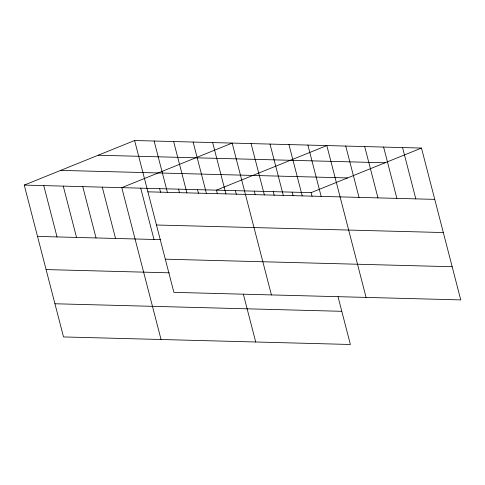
<?xml version="1.0" encoding="UTF-8"?>
<svg xmlns="http://www.w3.org/2000/svg" width="485" height="485" viewBox="0 0 485 485"><rect width="100%" height="100%" fill="white"/><g stroke="black" fill="none" stroke-linecap="round" stroke-linejoin="round"><path stroke-width="0.73" d="M338.039 296.765L350.382 344.483L63.517 336.936L24.25 185.094L134.618 140.517L421.483 148.064L460.75 299.906L173.891 292.358L134.618 140.517M24.25 185.094L311.109 192.642L421.483 148.064M98.2 155.23L385.06 162.778M60.673 170.381L347.533 177.928M147.889 191.83L434.754 199.377M156.473 225.004L443.332 232.551M37.521 236.407L160.802 239.651M165.312 259.184L452.172 266.732M46.099 269.581L169.38 272.825M54.938 303.762L341.798 311.309M402.55 147.567L415.821 198.88M383.617 147.07L396.888 198.383M364.684 146.573L377.954 197.886M345.75 146.076L359.021 197.389M366.084 297.414L326.817 145.573L216.449 190.15L217.395 193.812M307.884 145.076L321.155 196.389M311.109 192.642L312.061 196.304M288.951 144.578L302.222 195.891M292.176 192.145L293.128 195.807M270.018 144.081L283.288 195.394M273.243 191.642L274.195 195.31M251.084 143.584L264.355 194.897M254.31 191.145L255.262 194.812M271.424 294.928L232.151 143.087L121.783 187.659L161.05 339.5M235.377 190.647L236.328 194.315M212.648 142.572L225.919 193.885M243.373 294.274L255.716 341.992M193.139 142.056L206.41 193.369M197.516 189.653L198.462 193.315M173.636 141.547L186.901 192.86M178.583 189.15L179.529 192.818M154.127 141.032L167.398 192.345M159.65 188.653L160.596 192.321M140.717 188.156L153.987 239.469M102.274 187.143L115.545 238.456M82.771 186.634L96.042 237.947M63.262 186.119L76.533 237.432M43.759 185.603L57.03 236.916"/></g></svg>
